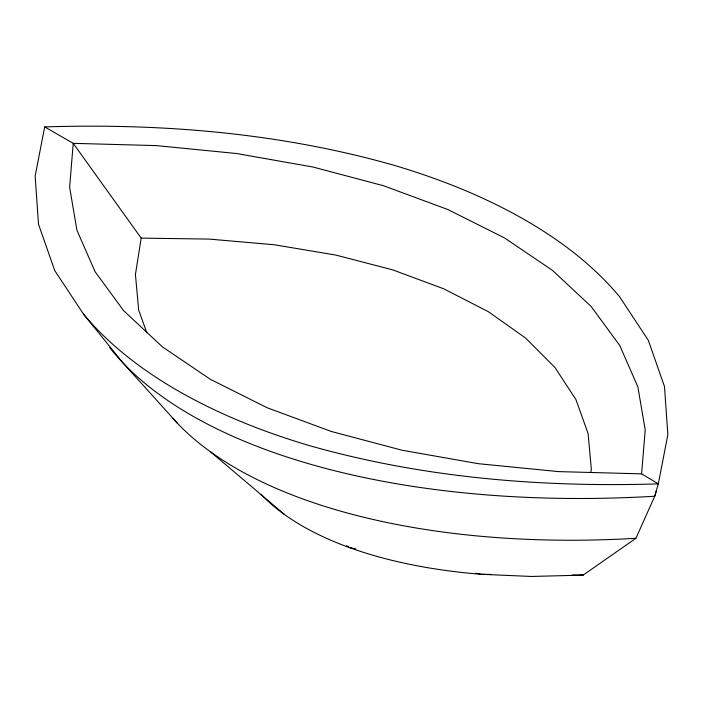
<?xml version="1.0" encoding="UTF-8"?>
<svg xmlns="http://www.w3.org/2000/svg" width="703" height="703" viewBox="0 0 703 703"><rect width="100%" height="100%" fill="white"/><g stroke="black" fill="none" stroke-linecap="round" stroke-linejoin="round"><path stroke-width="1.05" d="M475.949 573.217L481.318 574.298L531.45 576.46L583.147 575.116L635.925 538.287L654.757 496.23L658.316 483.849L641.611 473.866L645.205 429.92L637.876 386.887L619.747 345.498L591.118 306.446L552.461 270.365L504.42 237.878L447.811 209.512L383.566 185.75L312.765 166.98L236.577 153.518L156.286 145.6L73.226 143.333L44.684 126.909L35.15 176.066L38.507 224.222L54.711 270.506L83.437 314.039L123.025 362.95L177.507 423.382M641.611 473.866L558.551 471.608L478.251 463.681L402.072 450.228L331.262 431.457L267.026 407.696L210.408 379.33L162.375 346.834L123.719 310.761L95.09 271.701L76.952 230.32L69.632 187.288L73.226 143.333L141.189 238.106L135.424 274.522L138.667 310.049L146.795 332.747M590.828 472.302L591.337 469.086L588.095 433.558L575.898 399.497L554.948 367.493L525.598 338.055L488.33 311.684L443.778 288.828L392.678 269.855L335.885 255.084L274.346 244.767L209.081 239.082L141.189 238.106M44.684 126.909C161.892 123.218 280.049 132.972 393.162 165.029A644.572 331.86 -5.3 0 1 619.571 296.719L648.289 340.261L664.493 386.545L667.85 434.7L658.316 483.849C541.108 487.548 422.951 477.794 309.838 445.737A644.572 331.86 -5.3 0 1 83.429 314.048M491.169 574.377L481.318 574.298A386.755 183.949 -7.4 0 1 261.129 494.394M572.198 575.028L583.147 575.116L581.012 574.623M355.744 548.841L349.303 547.532L346.632 545.616M210.882 452.108L284.574 514.578M656.294 490.799A638.632 303.749 -7.4 0 1 654.757 496.23A638.632 303.749 -7.4 0 1 109.721 347.625M635.925 538.287A550.572 261.868 -7.4 0 1 172.973 418.452"/></g></svg>
